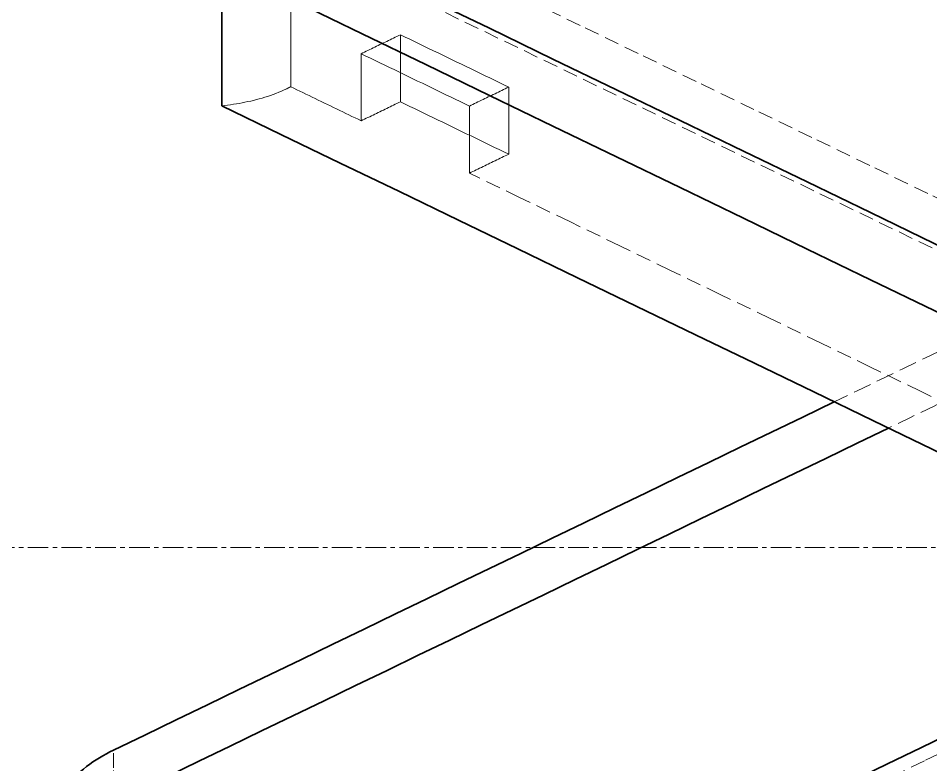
# Model space of a CAD drawing. Header units: millimetres. Extents: x 10 to 410, y 10 to 287.
# Drawn here: x 255.08 to 286.14, y 215.61 to 241.01 of the extents above; entities that cross this region are included whole.
import ezdxf

# ---------------------------------------------------------------- set-up
doc = ezdxf.new("R2010")
doc.units = ezdxf.units.MM
doc.linetypes.add('CENTER', pattern=[1.15, 0.7, -0.15, 0.15, -0.15])
doc.linetypes.add('DASHED', pattern=[0.75, 0.5, -0.25])
for name, color, linetype, lineweight in [('CENTER', 4, 'CENTER', 13), ('HIDDEN', 8, 'DASHED', 18), ('VISIBLE', 7, 'CONTINUOUS', 35)]:
    doc.layers.add(name, color=color, linetype=linetype, lineweight=lineweight)

msp = doc.modelspace()

# ---------------------------------------------------------------- linework, layer by layer
at = {"layer": 'CENTER'}
msp.add_line((214, 223), (404, 223), dxfattribs=at)
at = {"layer": 'HIDDEN'}
for points in [[(264.35, 238.679), (264.35, 238.976), (264.35, 239.274), (264.35, 239.572), (264.35, 239.869), (264.35, 240.167), (264.35, 240.465), (264.35, 240.762), (264.35, 241.06), (264.35, 241.358), (264.35, 241.655), (264.35, 241.953), (264.35, 242.251), (264.35, 242.548), (264.35, 242.846), (264.35, 243.144), (264.35, 243.441), (264.35, 243.739), (264.35, 244.037), (264.35, 244.334), (264.35, 244.632), (264.35, 244.93), (264.35, 245.227), (264.35, 245.525)], [(309.69, 223.619), (307.719, 224.571), (305.748, 225.523), (303.776, 226.476), (301.805, 227.428), (299.834, 228.381), (297.862, 229.333), (295.891, 230.286), (293.92, 231.238), (291.948, 232.191), (289.977, 233.143), (288.006, 234.096), (286.034, 235.048), (284.063, 236.001), (282.092, 236.953), (280.12, 237.905), (278.149, 238.858), (276.178, 239.81), (274.206, 240.763), (272.235, 241.715), (270.264, 242.668), (268.292, 243.62), (266.321, 244.573), (264.35, 245.525)], [(308.348, 222.486), (306.333, 223.46), (304.318, 224.433), (302.304, 225.407), (300.289, 226.38), (298.274, 227.354), (296.259, 228.327), (294.244, 229.301), (292.229, 230.274), (290.214, 231.248), (288.199, 232.221), (286.184, 233.195), (284.169, 234.168), (282.154, 235.142), (280.14, 236.115), (278.125, 237.089), (276.11, 238.062), (274.095, 239.036), (272.08, 240.01), (270.065, 240.983), (268.05, 241.957), (266.035, 242.93), (264.02, 243.904), (262.005, 244.877)], [(266.749, 239.802), (266.807, 239.83), (266.865, 239.858), (266.923, 239.886), (266.981, 239.914), (267.039, 239.942), (267.097, 239.97), (267.155, 239.998), (267.213, 240.026), (267.272, 240.054), (267.33, 240.083), (267.388, 240.111), (267.446, 240.139), (267.504, 240.167), (267.562, 240.195), (267.62, 240.223), (267.678, 240.251), (267.736, 240.279), (267.794, 240.307), (267.853, 240.335), (267.911, 240.363), (267.969, 240.391), (268.027, 240.419), (268.085, 240.447)], [(268.085, 238.165), (268.085, 238.264), (268.085, 238.364), (268.085, 238.463), (268.085, 238.562), (268.085, 238.661), (268.085, 238.761), (268.085, 238.86), (268.085, 238.959), (268.085, 239.058), (268.085, 239.157), (268.085, 239.257), (268.085, 239.356), (268.085, 239.455), (268.085, 239.554), (268.085, 239.654), (268.085, 239.753), (268.085, 239.852), (268.085, 239.951), (268.085, 240.05), (268.085, 240.15), (268.085, 240.249), (268.085, 240.348), (268.085, 240.447)], [(268.085, 240.447), (268.245, 240.37), (268.405, 240.292), (268.566, 240.215), (268.726, 240.138), (268.886, 240.06), (269.046, 239.983), (269.207, 239.905), (269.367, 239.828), (269.527, 239.75), (269.687, 239.673), (269.848, 239.596), (270.008, 239.518), (270.168, 239.441), (270.328, 239.363), (270.489, 239.286), (270.649, 239.209), (270.809, 239.131), (270.969, 239.054), (271.13, 238.976), (271.29, 238.899), (271.45, 238.821), (271.61, 238.744), (271.771, 238.667)], [(266.749, 239.802), (266.749, 239.703), (266.749, 239.603), (266.749, 239.504), (266.749, 239.405), (266.749, 239.306), (266.749, 239.207), (266.749, 239.107), (266.749, 239.008), (266.749, 238.909), (266.749, 238.81), (266.749, 238.71), (266.749, 238.611), (266.749, 238.512), (266.749, 238.413), (266.749, 238.314), (266.749, 238.214), (266.749, 238.115), (266.749, 238.016), (266.749, 237.917), (266.749, 237.817), (266.749, 237.718), (266.749, 237.619), (266.749, 237.52)], [(266.749, 239.802), (266.909, 239.724), (267.069, 239.647), (267.229, 239.57), (267.39, 239.492), (267.55, 239.415), (267.71, 239.337), (267.87, 239.26), (268.031, 239.182), (268.191, 239.105), (268.351, 239.028), (268.511, 238.95), (268.672, 238.873), (268.832, 238.795), (268.992, 238.718), (269.152, 238.641), (269.313, 238.563), (269.473, 238.486), (269.633, 238.408), (269.793, 238.331), (269.954, 238.253), (270.114, 238.176), (270.274, 238.099), (270.434, 238.021)], [(262.005, 238.031), (262.105, 238.042), (262.204, 238.053), (262.303, 238.067), (262.401, 238.081), (262.5, 238.096), (262.598, 238.113), (262.696, 238.131), (262.794, 238.15), (262.892, 238.171), (262.989, 238.192), (263.087, 238.215), (263.183, 238.24), (263.28, 238.266), (263.376, 238.293), (263.471, 238.322), (263.566, 238.352), (263.661, 238.384), (263.755, 238.417), (263.848, 238.452), (263.941, 238.489), (264.033, 238.528), (264.124, 238.568), (264.215, 238.611)], [(264.215, 238.611), (264.221, 238.613), (264.227, 238.616), (264.232, 238.619), (264.238, 238.622), (264.244, 238.625), (264.25, 238.628), (264.256, 238.631), (264.262, 238.634), (264.268, 238.637), (264.274, 238.64), (264.28, 238.643), (264.286, 238.646), (264.291, 238.648), (264.297, 238.651), (264.303, 238.654), (264.309, 238.657), (264.315, 238.66), (264.321, 238.664), (264.327, 238.667), (264.332, 238.67), (264.338, 238.673), (264.344, 238.676), (264.35, 238.679)], [(266.749, 237.52), (266.644, 237.57), (266.54, 237.621), (266.436, 237.671), (266.331, 237.721), (266.227, 237.772), (266.123, 237.822), (266.019, 237.873), (265.914, 237.923), (265.81, 237.973), (265.706, 238.024), (265.601, 238.074), (265.497, 238.124), (265.393, 238.175), (265.288, 238.225), (265.184, 238.276), (265.08, 238.326), (264.976, 238.376), (264.871, 238.427), (264.767, 238.477), (264.663, 238.528), (264.558, 238.578), (264.454, 238.628), (264.35, 238.679)], [(270.434, 238.021), (270.492, 238.049), (270.551, 238.077), (270.609, 238.105), (270.667, 238.133), (270.725, 238.161), (270.783, 238.189), (270.841, 238.218), (270.899, 238.246), (270.957, 238.274), (271.015, 238.302), (271.073, 238.33), (271.132, 238.358), (271.19, 238.386), (271.248, 238.414), (271.306, 238.442), (271.364, 238.47), (271.422, 238.498), (271.48, 238.526), (271.538, 238.554), (271.596, 238.582), (271.654, 238.61), (271.713, 238.638), (271.771, 238.667)], [(271.771, 236.384), (271.771, 236.484), (271.771, 236.583), (271.771, 236.682), (271.771, 236.781), (271.771, 236.881), (271.771, 236.98), (271.771, 237.079), (271.771, 237.178), (271.771, 237.277), (271.771, 237.377), (271.771, 237.476), (271.771, 237.575), (271.771, 237.674), (271.771, 237.774), (271.771, 237.873), (271.771, 237.972), (271.771, 238.071), (271.771, 238.17), (271.771, 238.27), (271.771, 238.369), (271.771, 238.468), (271.771, 238.567), (271.771, 238.667)], [(266.749, 237.52), (266.807, 237.548), (266.865, 237.576), (266.923, 237.604), (266.981, 237.632), (267.039, 237.66), (267.097, 237.688), (267.155, 237.716), (267.213, 237.744), (267.272, 237.772), (267.33, 237.8), (267.388, 237.828), (267.446, 237.857), (267.504, 237.885), (267.562, 237.913), (267.62, 237.941), (267.678, 237.969), (267.736, 237.997), (267.794, 238.025), (267.853, 238.053), (267.911, 238.081), (267.969, 238.109), (268.027, 238.137), (268.085, 238.165)], [(268.085, 238.165), (268.245, 238.088), (268.405, 238.01), (268.566, 237.933), (268.726, 237.855), (268.886, 237.778), (269.046, 237.701), (269.207, 237.623), (269.367, 237.546), (269.527, 237.468), (269.687, 237.391), (269.848, 237.314), (270.008, 237.236), (270.168, 237.159), (270.328, 237.081), (270.489, 237.004), (270.649, 236.926), (270.809, 236.849), (270.969, 236.772), (271.13, 236.694), (271.29, 236.617), (271.45, 236.539), (271.61, 236.462), (271.771, 236.384)], [(270.434, 238.021), (270.434, 237.922), (270.434, 237.823), (270.434, 237.723), (270.434, 237.624), (270.434, 237.525), (270.434, 237.426), (270.434, 237.327), (270.434, 237.227), (270.434, 237.128), (270.434, 237.029), (270.434, 236.93), (270.434, 236.83), (270.434, 236.731), (270.434, 236.632), (270.434, 236.533), (270.434, 236.434), (270.434, 236.334), (270.434, 236.235), (270.434, 236.136), (270.434, 236.037), (270.434, 235.937), (270.434, 235.838), (270.434, 235.739)], [(282.855, 227.957), (283.632, 228.332), (284.408, 228.707), (285.184, 229.082), (285.961, 229.457), (286.737, 229.832), (287.513, 230.207), (288.29, 230.582), (289.066, 230.957), (289.842, 231.331), (290.619, 231.706), (291.395, 232.081), (292.171, 232.456), (292.948, 232.831), (293.724, 233.206), (294.5, 233.581), (295.277, 233.956), (296.053, 234.331), (296.829, 234.706), (297.606, 235.081), (298.382, 235.456), (299.158, 235.831), (299.935, 236.206), (300.711, 236.581)], [(270.434, 235.739), (270.492, 235.767), (270.551, 235.795), (270.609, 235.823), (270.667, 235.851), (270.725, 235.879), (270.783, 235.907), (270.841, 235.935), (270.899, 235.963), (270.957, 235.992), (271.015, 236.02), (271.073, 236.048), (271.132, 236.076), (271.19, 236.104), (271.248, 236.132), (271.306, 236.16), (271.364, 236.188), (271.422, 236.216), (271.48, 236.244), (271.538, 236.272), (271.596, 236.3), (271.654, 236.328), (271.713, 236.356), (271.771, 236.384)], [(309.69, 216.772), (307.983, 217.597), (306.277, 218.421), (304.57, 219.246), (302.863, 220.071), (301.156, 220.895), (299.45, 221.72), (297.743, 222.545), (296.036, 223.369), (294.329, 224.194), (292.622, 225.019), (290.916, 225.843), (289.209, 226.668), (287.502, 227.493), (285.795, 228.317), (284.089, 229.142), (282.382, 229.966), (280.675, 230.791), (278.968, 231.616), (277.261, 232.44), (275.555, 233.265), (273.848, 234.09), (272.141, 234.914), (270.434, 235.739)], [(302.554, 235.691), (301.777, 235.316), (301.001, 234.941), (300.225, 234.566), (299.448, 234.191), (298.672, 233.816), (297.896, 233.441), (297.119, 233.066), (296.343, 232.691), (295.567, 232.316), (294.79, 231.941), (294.014, 231.566), (293.238, 231.191), (292.461, 230.816), (291.685, 230.441), (290.909, 230.066), (290.132, 229.691), (289.356, 229.316), (288.58, 228.941), (287.803, 228.566), (287.027, 228.191), (286.251, 227.816), (285.475, 227.441), (284.698, 227.066)], [(258.318, 202.413), (260.161, 203.303), (262.004, 204.193), (263.847, 205.083), (265.69, 205.974), (267.534, 206.864), (269.377, 207.754), (271.22, 208.644), (273.063, 209.535), (274.906, 210.425), (276.75, 211.315), (278.593, 212.205), (280.436, 213.096), (282.279, 213.986), (284.122, 214.876), (285.965, 215.766), (287.809, 216.656), (289.652, 217.547), (291.495, 218.437), (293.338, 219.327), (295.181, 220.217), (297.025, 221.108), (298.868, 221.998), (300.711, 222.888)], [(258.318, 202.413), (258.318, 203.008), (258.318, 203.603), (258.318, 204.199), (258.318, 204.794), (258.318, 205.389), (258.318, 205.985), (258.318, 206.58), (258.318, 207.175), (258.318, 207.771), (258.318, 208.366), (258.318, 208.961), (258.318, 209.557), (258.318, 210.152), (258.318, 210.748), (258.318, 211.343), (258.318, 211.938), (258.318, 212.534), (258.318, 213.129), (258.318, 213.724), (258.318, 214.32), (258.318, 214.915), (258.318, 215.51), (258.318, 216.106)]]:
    msp.add_lwpolyline(points, dxfattribs=at)
at = {"layer": 'VISIBLE'}
for points in [[(258.133, 246.938), (260.296, 245.893), (262.459, 244.848), (264.623, 243.802), (266.786, 242.757), (268.949, 241.712), (271.113, 240.667), (273.276, 239.621), (275.439, 238.576), (277.603, 237.531), (279.766, 236.486), (281.929, 235.44), (284.093, 234.395), (286.256, 233.35), (288.419, 232.305), (290.583, 231.259), (292.746, 230.214), (294.91, 229.169), (297.073, 228.124), (299.236, 227.078), (301.4, 226.033), (303.563, 224.988), (305.726, 223.943), (307.89, 222.897)], [(258.133, 244.656), (260.296, 243.611), (262.459, 242.565), (264.623, 241.52), (266.786, 240.475), (268.949, 239.43), (271.113, 238.384), (273.276, 237.339), (275.439, 236.294), (277.603, 235.249), (279.766, 234.203), (281.929, 233.158), (284.093, 232.113), (286.256, 231.068), (288.419, 230.022), (290.583, 228.977), (292.746, 227.932), (294.91, 226.887), (297.073, 225.842), (299.236, 224.796), (301.4, 223.751), (303.563, 222.706), (305.726, 221.661), (307.89, 220.615)], [(262.005, 238.031), (262.005, 238.237), (262.005, 238.444), (262.005, 238.651), (262.005, 238.858), (262.005, 239.064), (262.005, 239.271), (262.005, 239.478), (262.005, 239.684), (262.005, 239.891), (262.005, 240.098), (262.005, 240.304), (262.005, 240.511), (262.005, 240.718), (262.005, 240.924), (262.005, 241.131), (262.005, 241.338), (262.005, 241.545), (262.005, 241.751), (262.005, 241.958), (262.005, 242.165), (262.005, 242.371), (262.005, 242.578), (262.005, 242.785)], [(262.005, 238.031), (264.02, 237.057), (266.035, 236.084), (268.05, 235.11), (270.065, 234.137), (272.08, 233.163), (274.095, 232.19), (276.11, 231.216), (278.125, 230.243), (280.14, 229.269), (282.154, 228.296), (284.169, 227.322), (286.184, 226.348), (288.199, 225.375), (290.214, 224.401), (292.229, 223.428), (294.244, 222.454), (296.259, 221.481), (298.274, 220.507), (300.289, 219.534), (302.304, 218.56), (304.318, 217.587), (306.333, 216.613), (308.348, 215.64)], [(258.318, 216.106), (259.385, 216.621), (260.451, 217.136), (261.518, 217.651), (262.585, 218.167), (263.652, 218.682), (264.719, 219.197), (265.786, 219.712), (266.853, 220.228), (267.919, 220.743), (268.986, 221.258), (270.053, 221.774), (271.12, 222.289), (272.187, 222.804), (273.254, 223.319), (274.32, 223.835), (275.387, 224.35), (276.454, 224.865), (277.521, 225.381), (278.588, 225.896), (279.655, 226.411), (280.722, 226.926), (281.788, 227.442), (282.855, 227.957)], [(284.698, 227.066), (283.631, 226.551), (282.564, 226.036), (281.498, 225.521), (280.431, 225.005), (279.364, 224.49), (278.297, 223.975), (277.23, 223.46), (276.163, 222.944), (275.096, 222.429), (274.03, 221.914), (272.963, 221.398), (271.896, 220.883), (270.829, 220.368), (269.762, 219.853), (268.695, 219.337), (267.629, 218.822), (266.562, 218.307), (265.495, 217.792), (264.428, 217.276), (263.361, 216.761), (262.294, 216.246), (261.227, 215.73), (260.161, 215.215)], [(269.206, 208.173), (270.393, 208.747), (271.58, 209.32), (272.767, 209.893), (273.955, 210.467), (275.142, 211.04), (276.329, 211.613), (277.516, 212.187), (278.703, 212.76), (279.89, 213.333), (281.077, 213.907), (282.264, 214.48), (283.451, 215.053), (284.638, 215.627), (285.825, 216.2), (287.012, 216.773), (288.199, 217.347), (289.386, 217.92), (290.573, 218.493), (291.76, 219.067), (292.947, 219.64), (294.135, 220.213), (295.322, 220.787), (296.509, 221.36)], [(258.318, 216.106), (258.197, 216.046), (258.079, 215.984), (257.961, 215.919), (257.845, 215.851), (257.731, 215.78), (257.619, 215.707), (257.509, 215.63), (257.402, 215.55), (257.297, 215.466), (257.195, 215.378), (257.097, 215.287), (257.002, 215.192), (256.912, 215.092), (256.827, 214.989), (256.747, 214.881), (256.674, 214.768), (256.608, 214.652), (256.55, 214.531), (256.5, 214.406), (256.461, 214.278), (256.432, 214.147), (256.415, 214.014), (256.409, 213.88)]]:
    msp.add_lwpolyline(points, dxfattribs=at)

doc.saveas('drawing.dxf')
